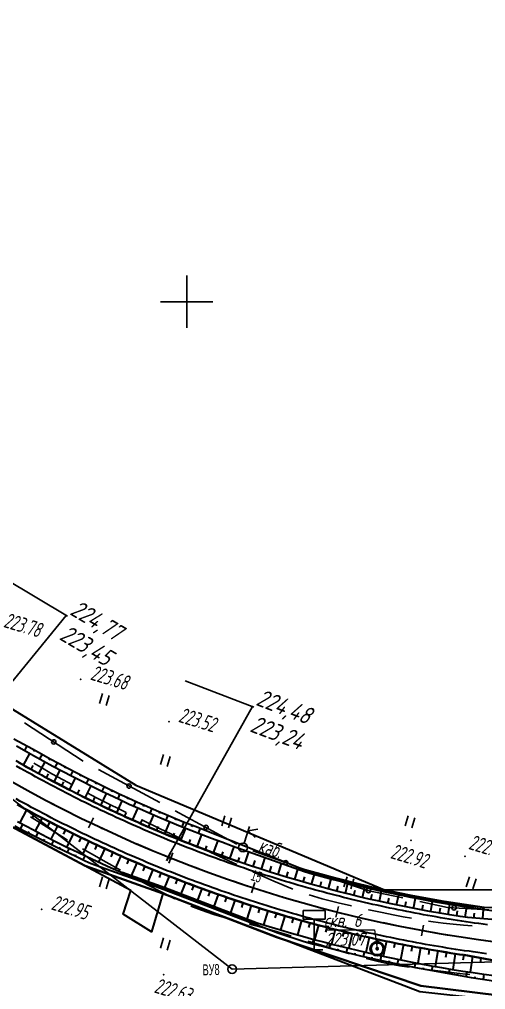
# Model space of a CAD drawing. Header units: millimetres. Extents: x -1799 to 6962, y -1020 to 4121.
# Drawn here: x -444 to -337.2, y 3321.1 to 3543.3 of the extents above; entities that cross this region are included whole.
import ezdxf
from ezdxf import colors
from ezdxf.entities.mleader import LeaderData, LeaderLine
from ezdxf.math import Vec2, Vec3

# ---------------------------------------------------------------- set-up
doc = ezdxf.new("R2010")
doc.units = ezdxf.units.MM
doc.linetypes.add('CONTI', pattern=[0])
doc.linetypes.add('STROT', pattern=[1.7, 0.5, -1.2])
for name, color, linetype, lineweight in [('10', 1, 'Continuous', 35), ('геология', 7, 'Continuous', 20), ('КОПИЯ_ОСЬ_13_ОТКОСЫ', 7, 'Continuous', 30), ('КОПИЯ_ОСЬ_ГРАНИЦЫ_ПОЛОС', 7, 'Continuous', 30), ('Лоток Супер Макси', 80, 'Continuous', 30), ('ОСЬ_ВЕРХ_ПОКРЫТИЯ_ГРАНИЦЫ_ПОЛОС', 7, 'Continuous', 30), ('ОСЬ_ВЕРХ_ПОКРЫТИЯ_ОСЬ', 1, 'Continuous', 30), ('Отметки', 5, 'Continuous', 30)]:
    doc.layers.add(name, color=color, linetype=linetype, lineweight=lineweight)
for name, color, linetype in [('_Ростелеком', 6, 'Continuous'), ('NAD_MDEFAULT', 7, 'CONTI'), ('PI_OTDEFAULT', 172, 'CONTI'), ('PI_TTDEFAULT', 5, 'CONTI'), ('PLN_O', 7, 'CONTI'), ('SETKR', 2, 'CONTI'), ('SIT_LDEFAULT', 7, 'CONTI'), ('USLZNDEFAULT', 7, 'CONTI'), ('ZAPSKDEFAULT', 7, 'CONTI'), ('КОПИЯ_ОСЬ_ТАНГЕНСЫ', 1, 'Continuous'), ('ОСЬ_ВЕРХ_ПОКРЫТИЯ_ПИКЕТЫ', 1, 'Continuous'), ('ОСЬ_ВЕРХ_ПОКРЫТИЯ_ТАНГЕНСЫ', 1, 'Continuous'), ('разметка', 7, 'Continuous')]:
    doc.layers.add(name, color=color, linetype=linetype)
doc.styles.add('eskd', font='spds.shx', dxfattribs={"width": 1.2, "oblique": 15})
doc.styles.get("Standard").update_dxf_attribs({"font": 'arial.ttf'})
doc.styles.add('STYLE1', font='romand.shx', dxfattribs={"width": 0.9})
doc.styles.add('ГОСТ', font='', dxfattribs={"oblique": 15, "height": 4})
doc.styles.get('ГОСТ').set_extended_font_data('GOST type A')
doc.linetypes.add('кабель_связи_проект.', pattern='A,10,-1,["/",STYLE1,S=3,R=0,X=0,Y=-1.5],-4.1', length=15.1)

# ---------------------------------------------------------------- blocks, each defined once
blk = doc.blocks.new('BL_333')
at = {"color": 0}
for p, q in [((0, -6), (0, 6)), ((-6, 0), (6, 0))]:
    blk.add_line(p, q, dxfattribs=at)
blk = doc.blocks.new('BL_2011')
at = {"color": 0}
for p, q in [((0, 0), (0, 2.4)), ((1.6, 0), (1.6, 2.4))]:
    blk.add_line(p, q, dxfattribs=at)
blk = doc.blocks.new('BL_4017')
at = {"color": 0}
for p, q in [((0, 1), (0, 5)), ((2, 5), (0, 4)), ((0, 4), (2, 3))]:
    blk.add_line(p, q, dxfattribs=at)
blk.add_circle((0, 0), 1, dxfattribs=at)
blk = doc.blocks.new('BL_13')
at = {"color": 0}
for p, q in [((-2.5, 7), (-2.5, 9)), ((-2.5, 9), (2.5, 9)), ((2.5, 9), (2.5, 7)), ((0, 7), (-2.5, 7)), ((0, 0), (0, 7)), ((2.5, 7), (0, 7)), ((2, 0), (0, 0))]:
    blk.add_line(p, q, dxfattribs=at)
blk = doc.blocks.new('_None')
blk = doc.blocks.new('Крест')
at = {"layer": 'Отметки'}
for points in [[(-1, 0), (1, 0)], [(0, 1), (0, -1)]]:
    blk.add_lwpolyline(points, dxfattribs=at)

msp = doc.modelspace()

# ---------------------------------------------------------------- linework, layer by layer
at = {"layer": '10'}
for points in [[(-1127.04, 3748.85), (-1082.58, 3724.79), (-1040.33, 3713.9), (-945.96, 3701.78), (-821.16, 3695.8), (-801.87, 3692.21), (-802.54, 3689.66), (-744.54, 3662.45), (-623.34, 3533.87), (-488.39, 3411.68), (-417.27, 3367.92), (-360.39, 3343.98), (-65.03, 3344.87)], [(-292.89, 3314.1), (-344.73, 3319.75), (-352.27, 3320.57), (-411.16, 3343.13), (-413.7, 3334.31), (-420.22, 3338.42), (-418.42, 3343.83), (-451.84, 3361.68), (-499.73, 3391.9), (-538.68, 3423.59), (-636.51, 3515.24), (-636.51, 3515.24), (-707.13, 3591.21), (-744.22, 3631.3), (-771.11, 3652.85), (-773.65, 3647.18), (-777.24, 3649.83)]]:
    msp.add_lwpolyline(points, dxfattribs=at)
at = {"layer": '_Ростелеком', "linetype": 'кабель_связи_проект.', "lineweight": 40, "ltscale": 0.25}
msp.add_lwpolyline([(-948.53, 3678.47), (-823.71, 3672.23), (-802.84, 3667.69), (-774.39, 3654.57), (-771.11, 3652.85), (-744.06, 3631.7), (-653.91, 3534.93), (-613.14, 3493.64), (-571.17, 3454.3), (-538.37, 3423.84), (-499.76, 3392.66), (-473.86, 3375.57), (-451.84, 3361.68), (-428.9, 3349.43), (-411.16, 3343.13), (-385.11, 3333.15), (-352.03, 3321.94), (-297.63, 3315.25)], dxfattribs=at)
at = {"layer": 'PI_TTDEFAULT', "color": 5}
for p in [(-429.9, 3392.15, 223.68), (-409.73, 3382.48, 223.53), (-354.33, 3355.32, 222.92), (-341.96, 3351.63, 222.91), (-438.88, 3339.53, 222.95), (-410.9, 3324.56, 222.63)]:
    msp.add_point(p, dxfattribs=at)
at = {"layer": 'PLN_O'}
for p, q in [((-442.78, 3382.21), (-429.39, 3373.45)), ((-425.89, 3371.53), (-411.8, 3363.94)), ((-408.28, 3362.04), (-394.19, 3354.45)), ((-390.52, 3352.86), (-379.55, 3348.92)), ((-379.55, 3348.93), (-375.43, 3347.56)), ((-371.63, 3346.29), (-364.25, 3343.83)), ((-364.25, 3343.83), (-356.21, 3342.12)), ((-352.3, 3341.28), (-345.95, 3339.93)), ((-345.95, 3339.93), (-336.46, 3339.37))]:
    msp.add_line(p, q, dxfattribs=at)
for centre in [(-436.09, 3377.83), (-418.85, 3367.74), (-401.24, 3358.25), (-382.99, 3350.15), (-364.04, 3343.78), (-344.44, 3339.84)]:
    msp.add_circle(centre, 0.5, dxfattribs=at)
at = {"layer": 'SIT_LDEFAULT', "color": 7}
for p, q in [((-439.09, 3372.02), (-440.69, 3372.96)), ((-436.54, 3370.56), (-439.09, 3372.02)), ((-433.97, 3369.13), (-436.54, 3370.56)), ((-431.98, 3368.05), (-433.97, 3369.13)), ((-426.17, 3364.99), (-428.46, 3366.17)), ((-423.55, 3363.67), (-426.17, 3364.99)), ((-420.91, 3362.37), (-423.55, 3363.67)), ((-419.52, 3361.7), (-420.91, 3362.37)), ((-441.39, 3360.72), (-440.4, 3360.08)), ((-440.4, 3360.08), (-438.36, 3358.76)), ((-411.7, 3357.95), (-415.91, 3359.97)), ((-438.36, 3358.76), (-436.32, 3357.45)), ((-436.32, 3357.45), (-434.26, 3356.15)), ((-406.88, 3355.67), (-411.7, 3357.95)), ((-434.26, 3356.15), (-432.95, 3355.35)), ((-429.51, 3353.34), (-427.49, 3352.2)), ((-398.19, 3351.58), (-403.26, 3353.97)), ((-427.49, 3352.2), (-424.1, 3350.29)), ((-394.2, 3349.75), (-398.19, 3351.58)), ((-424.1, 3350.29), (-420.78, 3348.45)), ((-417.26, 3346.53), (-416.06, 3345.88)), ((-385.71, 3345.91), (-390.55, 3348.09)), ((-416.06, 3345.88), (-411.97, 3343.72)), ((-381.52, 3344.16), (-385.71, 3345.91)), ((-381.38, 3344.11), (-381.52, 3344.16)), ((-411.97, 3343.72), (-408.39, 3341.92)), ((-374.62, 3341.94), (-377.59, 3342.81)), ((-370.97, 3340.99), (-374.62, 3341.94)), ((-404.75, 3340.26), (-402.29, 3339.29)), ((-367.92, 3340.28), (-370.97, 3340.99)), ((-402.29, 3339.29), (-399.44, 3338.34)), ((-399.44, 3338.34), (-396.56, 3337.5)), ((-396.56, 3337.5), (-395.26, 3337.15)), ((-363.99, 3339.4), (-364.02, 3339.41)), ((-360.94, 3338.77), (-363.99, 3339.4)), ((-358.38, 3338.25), (-360.94, 3338.78)), ((-356.11, 3337.79), (-358.38, 3338.25)), ((-354.22, 3337.44), (-356.11, 3337.8)), ((-391.39, 3336.14), (-390.72, 3335.97)), ((-390.72, 3335.96), (-387.81, 3335.19)), ((-387.81, 3335.2), (-384.91, 3334.38)), ((-349.23, 3336.62), (-350.27, 3336.78)), ((-346.93, 3336.32), (-349.23, 3336.62)), ((-344.62, 3336.07), (-346.93, 3336.33)), ((-342.31, 3335.85), (-344.62, 3336.07)), ((-340.32, 3335.71), (-342.31, 3335.85)), ((-384.91, 3334.38), (-381.82, 3333.44)), ((-381.82, 3333.44), (-381.77, 3333.42)), ((-377.94, 3332.24), (-374.81, 3331.26)), ((-374.81, 3331.26), (-371.21, 3330.15)), ((-371.21, 3330.15), (-368.38, 3329.31)), ((-364.54, 3328.21), (-361.85, 3327.53)), ((-361.85, 3327.53), (-359.39, 3327.01)), ((-359.39, 3327), (-356.91, 3326.55)), ((-356.91, 3326.56), (-354.74, 3326.23)), ((-350.78, 3325.71), (-349.41, 3325.55)), ((-349.41, 3325.55), (-346.9, 3325.26)), ((-346.9, 3325.26), (-344.4, 3324.97)), ((-344.4, 3324.97), (-341.81, 3324.66)), ((-341.81, 3324.66), (-340.85, 3324.55))]:
    msp.add_line(p, q, dxfattribs=at)
at = {"layer": 'геология', "color": 1, "linetype": 'Continuous'}
for p, q in [((-373.74, 3334.84), (-362.65, 3334.84)), ((-362.65, 3334.84), (-362.02, 3330.43))]:
    msp.add_line(p, q, dxfattribs=at)
at = {"layer": 'геология', "color": 1, "linetype": 'Continuous', "lineweight": 50}
for radius in [1.5, 0.103]:
    msp.add_circle((-362.05, 3330.47), radius, dxfattribs=at)
at = {"layer": 'КОПИЯ_ОСЬ_13_ОТКОСЫ'}
for p, q in [((-392.35, 3349.92), (-391.41, 3352.7)), ((-388.55, 3348.66), (-387.69, 3351.37)), ((-390.45, 3349.28), (-390, 3350.66)), ((-386.65, 3348.05), (-386.22, 3349.37)), ((-384.74, 3347.46), (-383.94, 3350.03)), ((-380.9, 3346.31), (-380.2, 3348.7)), ((-382.82, 3346.88), (-382.45, 3348.12)), ((-378.98, 3345.75), (-378.65, 3346.91)), ((-377.06, 3345.21), (-376.42, 3347.52)), ((-373.2, 3344.16), (-372.58, 3346.48)), ((-375.13, 3344.68), (-374.82, 3345.84)), ((-371.26, 3343.66), (-370.96, 3344.82)), ((-369.32, 3343.17), (-368.74, 3345.5)), ((-365.44, 3342.23), (-364.89, 3344.56)), ((-367.38, 3342.69), (-367.1, 3343.86)), ((-363.49, 3341.77), (-363.22, 3342.94)), ((-361.54, 3341.33), (-361.03, 3343.68)), ((-359.58, 3340.91), (-359.33, 3342.08)), ((-357.62, 3340.5), (-357.13, 3342.85)), ((-353.7, 3339.72), (-353.25, 3342.07)), ((-355.66, 3340.1), (-355.43, 3341.28)), ((-351.74, 3339.34), (-351.52, 3340.52)), ((-349.77, 3338.99), (-349.35, 3341.35)), ((-347.8, 3338.64), (-347.59, 3339.82)), ((-345.83, 3338.31), (-345.43, 3340.68)), ((-341.88, 3337.69), (-341.52, 3340.06)), ((-343.85, 3337.99), (-343.66, 3339.18)), ((-339.89, 3337.48), (-339.79, 3338.64)), ((-337.89, 3337.32), (-337.71, 3339.51))]:
    msp.add_line(p, q, dxfattribs=at)
for points in [[(-445.21, 3378.57), (-443.09, 3377.39), (-440.96, 3376.23), (-438.94, 3375.1), (-436.91, 3373.99), (-434.88, 3372.89), (-432.84, 3371.81), (-430.79, 3370.75), (-428.73, 3369.7), (-426.66, 3368.67), (-424.58, 3367.65), (-421.25, 3366.06), (-419.09, 3365.05), (-416.93, 3364.07), (-414.76, 3363.1), (-412.58, 3362.14), (-410.4, 3361.21), (-408.2, 3360.29), (-406, 3359.4), (-403.74, 3358.51), (-403.74, 3358.51), (-403.74, 3358.51), (-403.74, 3358.51), (-403.74, 3358.51), (-403.74, 3358.51), (-403.74, 3358.51), (-403.74, 3358.51), (-403.74, 3358.51), (-403.74, 3358.51), (-403.74, 3358.51), (-378.6, 3348.55)], [(-444.64, 3376.94), (-442.35, 3375.64), (-440.74, 3374.73), (-438.53, 3373.51), (-436.32, 3372.31), (-434.09, 3371.13), (-431.86, 3369.96), (-429.61, 3368.82), (-427.36, 3367.69), (-425.1, 3366.59), (-423.42, 3365.78), (-421.12, 3364.69), (-418.8, 3363.62), (-416.48, 3362.56), (-414.14, 3361.53), (-411.8, 3360.52), (-409.45, 3359.53), (-407.09, 3358.56), (-404.72, 3357.61), (-402.37, 3356.69), (-400.01, 3355.79), (-397.65, 3354.92), (-395.28, 3354.06), (-392.9, 3353.23), (-392.9, 3353.23), (-392.9, 3353.23), (-392.9, 3353.23), (-378.71, 3348.17), (-378.71, 3348.17), (-378.71, 3348.17), (-378.71, 3348.17)], [(-444.64, 3376.94), (-442.35, 3375.64), (-440.74, 3374.73), (-438.53, 3373.51), (-436.32, 3372.31), (-434.09, 3371.13), (-431.86, 3369.96), (-429.61, 3368.82), (-427.36, 3367.69), (-425.1, 3366.59), (-423.42, 3365.78), (-421.12, 3364.69), (-418.8, 3363.62), (-416.48, 3362.56), (-414.14, 3361.53), (-411.8, 3360.52), (-409.45, 3359.53), (-407.09, 3358.56), (-404.72, 3357.61), (-402.37, 3356.69), (-400.01, 3355.79), (-397.65, 3354.92), (-395.28, 3354.06), (-392.9, 3353.23), (-392.9, 3353.23), (-392.9, 3353.23), (-392.9, 3353.23), (-378.71, 3348.17), (-378.71, 3348.17), (-378.71, 3348.17), (-378.71, 3348.17), (-376.9, 3347.66), (-374.65, 3347.03), (-372.4, 3346.43), (-370.14, 3345.85), (-367.87, 3345.28), (-365.61, 3344.73), (-363.33, 3344.2), (-361.06, 3343.69), (-358.77, 3343.19), (-356.49, 3342.71), (-354.2, 3342.26), (-351.91, 3341.82), (-349.61, 3341.39), (-347.31, 3340.99), (-345.01, 3340.61), (-342.7, 3340.24), (-340.4, 3339.89), (-338.09, 3339.56), (-335.77, 3339.25)], [(-443.04, 3372.54), (-441.55, 3375.19)], [(-442.27, 3376.94), (-442.83, 3375.91)], [(-440.51, 3375.98), (-440.71, 3375.64)], [(-439.54, 3370.6), (-438.09, 3373.27)], [(-438.77, 3375), (-439.35, 3373.96)], [(-437.01, 3374.04), (-437.2, 3373.69)], [(-435.25, 3373.09), (-435.82, 3372.04)], [(-441.3, 3371.56), (-440.8, 3372.45)], [(-436.02, 3368.7), (-434.6, 3371.39)], [(-433.49, 3372.15), (-433.67, 3371.8)], [(-431.72, 3371.23), (-432.26, 3370.17)], [(-437.79, 3369.64), (-437.31, 3370.54)], [(-434.25, 3367.77), (-433.78, 3368.67)], [(-432.47, 3366.85), (-431.09, 3369.57)], [(-429.94, 3370.31), (-430.12, 3369.96)], [(-428.15, 3369.41), (-428.68, 3368.35)], [(-426.36, 3368.52), (-426.53, 3368.17)], [(-430.69, 3365.95), (-430.23, 3366.86)], [(-428.9, 3365.06), (-427.55, 3367.79)], [(-424.56, 3367.64), (-425.07, 3366.58)], [(-422.76, 3366.78), (-422.93, 3366.42)], [(-427.11, 3364.17), (-426.66, 3365.09)], [(-425.3, 3363.31), (-423.99, 3366.05)], [(-421.68, 3361.6), (-420.41, 3364.36)], [(-420.95, 3365.92), (-421.46, 3364.85)], [(-419.14, 3365.07), (-419.31, 3364.72)], [(-417.32, 3364.24), (-417.81, 3363.16)], [(-444.44, 3363.48), (-442.32, 3362.32), (-440.18, 3361.18), (-438.04, 3360.05), (-435.89, 3358.95), (-433.73, 3357.86), (-431.56, 3356.78), (-429.38, 3355.73), (-427.2, 3354.69), (-425, 3353.67), (-422.8, 3352.66), (-420.59, 3351.68), (-418.37, 3350.71), (-416.15, 3349.76), (-413.91, 3348.83), (-411.67, 3347.91), (-409.43, 3347.01), (-407.17, 3346.13), (-404.91, 3345.27), (-402.64, 3344.43), (-400.37, 3343.6), (-398.09, 3342.8), (-395.8, 3342.01), (-393.5, 3341.24), (-391.2, 3340.48), (-388.9, 3339.75), (-386.59, 3339.03), (-384.27, 3338.34), (-381.95, 3337.66), (-379.62, 3337), (-377.28, 3336.35), (-374.95, 3335.73), (-372.6, 3335.13), (-370.26, 3334.54), (-367.9, 3333.97), (-365.55, 3333.42), (-363.18, 3332.89), (-360.82, 3332.38), (-358.45, 3331.89), (-356.08, 3331.42), (-353.7, 3330.96), (-351.32, 3330.53), (-348.94, 3330.11), (-346.55, 3329.71), (-344.16, 3329.33), (-342.29, 3329.05)], [(-442.31, 3362.32), (-443.9, 3359.37)], [(-423.5, 3362.45), (-423.07, 3363.37)], [(-418.04, 3359.95), (-416.81, 3362.71)], [(-415.5, 3363.42), (-415.66, 3363.06)], [(-413.67, 3362.62), (-414.14, 3361.53)], [(-444.43, 3359.65), (-442.18, 3358.43), (-439.91, 3357.24), (-437.64, 3356.06), (-435.36, 3354.89), (-433.07, 3353.75), (-430.76, 3352.63), (-428.51, 3351.56), (-426.25, 3350.51), (-423.98, 3349.48), (-421.7, 3348.47), (-420.4, 3347.91)], [(-444.43, 3359.65), (-442.18, 3358.43), (-439.91, 3357.24), (-437.64, 3356.06), (-435.36, 3354.89), (-433.07, 3353.75), (-430.76, 3352.63), (-428.51, 3351.56), (-426.25, 3350.51), (-423.98, 3349.48), (-421.7, 3348.47), (-420.4, 3347.91)], [(-440.55, 3361.37), (-441.07, 3360.38)], [(-438.78, 3360.44), (-440.34, 3357.46)], [(-419.87, 3360.77), (-419.45, 3361.69)], [(-416.21, 3359.14), (-415.81, 3360.07)], [(-414.38, 3358.35), (-413.19, 3361.12)], [(-411.83, 3361.82), (-411.99, 3361.46)], [(-409.99, 3361.04), (-410.45, 3359.95)], [(-408.15, 3360.27), (-408.3, 3359.91)], [(-445, 3358.61), (-442.72, 3357.42), (-440.43, 3356.25), (-438.13, 3355.09), (-435.83, 3353.96), (-433.51, 3352.84), (-431.19, 3351.75), (-428.87, 3350.64), (-427.54, 3350.02)], [(-443.7, 3357.93), (-443.16, 3358.96)], [(-437, 3359.52), (-437.52, 3358.52)], [(-435.22, 3358.61), (-436.75, 3355.6)], [(-433.44, 3357.71), (-433.94, 3356.7)], [(-412.54, 3357.57), (-412.15, 3358.49)], [(-410.69, 3356.79), (-409.54, 3359.57)], [(-406.98, 3355.29), (-405.88, 3358.07)], [(-406.29, 3359.51), (-406.74, 3358.42)], [(-404.43, 3358.78), (-404.58, 3358.41)], [(-402.57, 3358.06), (-403, 3356.93)], [(-441.93, 3357.01), (-441.75, 3357.36)], [(-440.15, 3356.1), (-439.64, 3357.09)], [(-438.36, 3355.21), (-438.19, 3355.54)], [(-436.56, 3354.32), (-436.1, 3355.27)], [(-431.64, 3356.82), (-433.13, 3353.78)], [(-429.84, 3355.95), (-430.33, 3354.93)], [(-408.84, 3356.04), (-408.46, 3356.96)], [(-405.12, 3354.56), (-404.76, 3355.49)], [(-403.26, 3353.84), (-402.19, 3356.62)], [(-399.51, 3352.44), (-398.49, 3355.23)], [(-434.77, 3353.44), (-434.61, 3353.76)], [(-432.96, 3352.58), (-432.53, 3353.49)], [(-428.04, 3355.09), (-429.49, 3352.02)], [(-426.23, 3354.24), (-426.71, 3353.21)], [(-424.41, 3353.4), (-425.82, 3350.32)], [(-401.39, 3353.13), (-401.04, 3354.06)], [(-395.75, 3351.08), (-394.76, 3353.88)], [(-431.15, 3351.73), (-431.01, 3352.03)], [(-429.35, 3350.87), (-428.93, 3351.76)], [(-422.59, 3352.57), (-423.06, 3351.54)], [(-420.77, 3351.76), (-422.13, 3348.66)], [(-418.93, 3350.95), (-419.38, 3349.92)], [(-397.63, 3351.75), (-397.3, 3352.69)], [(-393.86, 3350.43), (-393.54, 3351.36)], [(-427.54, 3350.02), (-410.82, 3344.07), (-384.77, 3334.09), (-378.77, 3332.15)], [(-417.1, 3350.16), (-418.37, 3347.18)], [(-415.26, 3349.38), (-415.69, 3348.34)], [(-413.41, 3348.62), (-414.56, 3345.83)], [(-378.6, 3348.55), (-376.8, 3348.04), (-374.55, 3347.42), (-372.3, 3346.82), (-370.04, 3346.23), (-367.78, 3345.67), (-365.51, 3345.12), (-363.24, 3344.59), (-360.97, 3344.08), (-358.69, 3343.58), (-356.41, 3343.11), (-354.12, 3342.65), (-351.83, 3342.21), (-349.54, 3341.79), (-347.24, 3341.39), (-344.95, 3341), (-342.64, 3340.63), (-340.34, 3340.29), (-338.03, 3339.96), (-338.03, 3339.96), (-338.03, 3339.96)], [(-420.4, 3347.91), (-410.68, 3344.45), (-390.55, 3336.74)], [(-411.56, 3347.86), (-411.98, 3346.82)], [(-409.7, 3347.12), (-410.75, 3344.47)], [(-407.84, 3346.39), (-408.24, 3345.34)], [(-405.97, 3345.67), (-406.98, 3343.03)], [(-404.1, 3344.97), (-404.49, 3343.91)], [(-402.22, 3344.28), (-403.21, 3341.58)], [(-400.34, 3343.59), (-400.72, 3342.54)], [(-398.46, 3342.93), (-399.43, 3340.14)], [(-396.57, 3342.27), (-396.93, 3341.21)], [(-394.67, 3341.63), (-395.66, 3338.69)], [(-392.78, 3341), (-393.13, 3339.93)], [(-390.87, 3340.38), (-391.88, 3337.25)], [(-388.97, 3339.77), (-389.3, 3338.7)], [(-338.03, 3339.96), (-305.99, 3339.47)], [(-387.06, 3339.18), (-388.05, 3335.94)], [(-385.14, 3338.6), (-385.47, 3337.52)], [(-383.23, 3338.03), (-384.18, 3334.77)], [(-381.3, 3337.47), (-381.62, 3336.39)], [(-390.54, 3336.73), (-389.28, 3336.33), (-386.75, 3335.54), (-384.22, 3334.78), (-381.67, 3334.04), (-379.12, 3333.32), (-376.57, 3332.62), (-374.01, 3331.95), (-372.12, 3331.46), (-369.55, 3330.81), (-366.97, 3330.19), (-364.39, 3329.59), (-361.81, 3329.01), (-359.22, 3328.45), (-356.62, 3327.91), (-354.02, 3327.4), (-352.08, 3327.03), (-349.68, 3326.58), (-347.29, 3326.16), (-344.88, 3325.75), (-342.48, 3325.36), (-340.07, 3325), (-337.66, 3324.65), (-335.25, 3324.32)], [(-390.54, 3336.73), (-389.28, 3336.33), (-386.75, 3335.54), (-384.22, 3334.78), (-381.67, 3334.04), (-379.12, 3333.32), (-376.57, 3332.62), (-374.01, 3331.95), (-372.12, 3331.46), (-369.55, 3330.81), (-366.97, 3330.19), (-364.39, 3329.59), (-361.81, 3329.01), (-359.22, 3328.45), (-356.62, 3327.91), (-354.02, 3327.4), (-352.08, 3327.03), (-349.68, 3326.58), (-347.29, 3326.16), (-344.88, 3325.75), (-342.48, 3325.36), (-340.07, 3325), (-337.66, 3324.65), (-335.25, 3324.32)], [(-379.38, 3336.93), (-380.29, 3333.65)], [(-377.45, 3336.4), (-377.75, 3335.3)], [(-375.52, 3335.88), (-376.39, 3332.58)], [(-373.58, 3335.38), (-373.87, 3334.27)], [(-371.65, 3334.89), (-372.48, 3331.55)], [(-369.7, 3334.41), (-369.98, 3333.29)], [(-367.76, 3333.94), (-368.56, 3330.57)], [(-365.81, 3333.49), (-366.07, 3332.36)], [(-363.86, 3333.04), (-364.62, 3329.64)], [(-378.77, 3332.15), (-376.83, 3331.63), (-374.26, 3330.95), (-370.47, 3329.98), (-368.02, 3329.38), (-365.57, 3328.8), (-363.11, 3328.24), (-360.65, 3327.71), (-358.19, 3327.19), (-355.72, 3326.69), (-353.25, 3326.21), (-350.71, 3325.71), (-348.16, 3325.23), (-345.62, 3324.77), (-343.07, 3324.33), (-340.51, 3323.92), (-337.95, 3323.52), (-335.39, 3323.15)], [(-376.84, 3331.63), (-376.57, 3332.62)], [(-374.9, 3331.11), (-374.82, 3331.45)], [(-372.97, 3330.62), (-372.71, 3331.61)], [(-361.91, 3332.62), (-362.15, 3331.48)], [(-359.95, 3332.2), (-360.67, 3328.76)], [(-357.99, 3331.8), (-358.22, 3330.65)], [(-356.03, 3331.41), (-356.71, 3327.93)], [(-354.07, 3331.03), (-354.28, 3329.87)], [(-371.03, 3330.12), (-370.94, 3330.45)], [(-369.09, 3329.64), (-368.84, 3330.64)], [(-367.14, 3329.17), (-367.06, 3329.51)], [(-365.2, 3328.72), (-364.97, 3329.72)], [(-363.25, 3328.27), (-363.17, 3328.61)], [(-361.29, 3327.84), (-361.08, 3328.85)], [(-352.1, 3330.67), (-352.74, 3327.15)], [(-350.13, 3330.32), (-350.34, 3329.14)], [(-348.16, 3329.98), (-348.76, 3326.42)], [(-346.19, 3329.65), (-346.38, 3328.47)], [(-344.21, 3329.34), (-344.77, 3325.73)], [(-342.23, 3329.04), (-342.41, 3327.84)], [(-340.25, 3328.76), (-340.77, 3325.1)], [(-359.34, 3327.43), (-359.27, 3327.76)], [(-357.38, 3327.02), (-357.17, 3328.02)], [(-355.42, 3326.63), (-355.35, 3326.97)], [(-353.45, 3326.25), (-353.26, 3327.25)], [(-349.53, 3325.49), (-349.33, 3326.52)], [(-338.29, 3328.32), (-338.44, 3327.26)], [(-351.49, 3325.86), (-351.43, 3326.2)], [(-347.56, 3325.12), (-347.5, 3325.46)], [(-345.59, 3324.77), (-345.4, 3325.84)], [(-343.62, 3324.43), (-343.56, 3324.78)], [(-341.65, 3324.1), (-341.47, 3325.21)], [(-339.67, 3323.79), (-339.62, 3324.15)], [(-337.7, 3323.48), (-337.53, 3324.63)]]:
    msp.add_lwpolyline(points, dxfattribs=at)
at = {"layer": 'КОПИЯ_ОСЬ_13_ОТКОСЫ', "lineweight": 40, "ltscale": 7}
msp.add_lwpolyline([(-342.23, 3329.04), (-332.44, 3327.25)], dxfattribs=at)
at = {"layer": 'КОПИЯ_ОСЬ_ГРАНИЦЫ_ПОЛОС'}
for points in [[(-444.1, 3373.14), (-443.24, 3372.65), (-442.39, 3372.17), (-441.53, 3371.69), (-440.67, 3371.21), (-439.81, 3370.74), (-438.94, 3370.27), (-438.08, 3369.8), (-437.21, 3369.34), (-436.35, 3368.87), (-435.48, 3368.41), (-434.61, 3367.96), (-433.73, 3367.5), (-432.86, 3367.05), (-431.98, 3366.6), (-431.11, 3366.16), (-430.23, 3365.72), (-429.35, 3365.28), (-428.47, 3364.84), (-427.59, 3364.41), (-426.7, 3363.98), (-425.82, 3363.55), (-424.93, 3363.12), (-424.04, 3362.7), (-423.15, 3362.28), (-422.26, 3361.87), (-421.37, 3361.46), (-420.47, 3361.05), (-419.58, 3360.64), (-418.68, 3360.24), (-417.78, 3359.83), (-416.88, 3359.44), (-415.98, 3359.04), (-415.08, 3358.65), (-414.18, 3358.26), (-413.27, 3357.88), (-412.37, 3357.49), (-411.46, 3357.11), (-410.55, 3356.74), (-409.64, 3356.36), (-408.73, 3355.99), (-407.82, 3355.62), (-406.91, 3355.26), (-405.99, 3354.9), (-405.08, 3354.54), (-404.16, 3354.18), (-403.24, 3353.83), (-402.32, 3353.48), (-401.4, 3353.14), (-400.48, 3352.79), (-399.56, 3352.45), (-398.64, 3352.12), (-397.71, 3351.78), (-396.78, 3351.45), (-395.86, 3351.12), (-394.93, 3350.8), (-394, 3350.48), (-393.86, 3350.43)], [(-444.32, 3363.41), (-443.44, 3362.92), (-442.55, 3362.44), (-441.65, 3361.96), (-440.76, 3361.48), (-439.87, 3361.01), (-438.97, 3360.53), (-438.07, 3360.07), (-437.17, 3359.6), (-436.27, 3359.14), (-435.37, 3358.68), (-434.47, 3358.22), (-433.56, 3357.77), (-432.66, 3357.32), (-431.75, 3356.87), (-430.84, 3356.42), (-429.93, 3355.98), (-429.01, 3355.54), (-428.1, 3355.11), (-427.18, 3354.68), (-426.27, 3354.25), (-425.35, 3353.82), (-424.43, 3353.4), (-423.51, 3352.98), (-422.58, 3352.56), (-421.66, 3352.15), (-420.73, 3351.74), (-419.81, 3351.33), (-418.88, 3350.92), (-417.95, 3350.52), (-417.02, 3350.12), (-416.09, 3349.73), (-415.15, 3349.34), (-414.22, 3348.95), (-413.28, 3348.56), (-412.35, 3348.18), (-411.41, 3347.8), (-410.47, 3347.42), (-409.53, 3347.05), (-408.58, 3346.68), (-407.64, 3346.31), (-406.7, 3345.94), (-405.75, 3345.58), (-404.8, 3345.23), (-403.85, 3344.87), (-402.9, 3344.52), (-401.95, 3344.17), (-401, 3343.83), (-400.05, 3343.48), (-399.09, 3343.14), (-398.14, 3342.81), (-397.18, 3342.48), (-396.23, 3342.15), (-395.27, 3341.82), (-394.31, 3341.5), (-393.35, 3341.18), (-392.38, 3340.86), (-391.42, 3340.55), (-390.46, 3340.24), (-389.49, 3339.93), (-388.53, 3339.63), (-387.56, 3339.33), (-386.59, 3339.03), (-385.62, 3338.74), (-384.65, 3338.44), (-383.68, 3338.16), (-382.71, 3337.87), (-381.74, 3337.59), (-380.76, 3337.31), (-379.79, 3337.04), (-378.81, 3336.77), (-377.84, 3336.5), (-376.86, 3336.23), (-375.88, 3335.97), (-374.9, 3335.71), (-373.92, 3335.46), (-372.94, 3335.21), (-371.96, 3334.96), (-370.98, 3334.71), (-369.99, 3334.47), (-369.01, 3334.23), (-368.03, 3334), (-367.04, 3333.77), (-366.05, 3333.54), (-365.07, 3333.31), (-364.08, 3333.09), (-363.09, 3332.87), (-362.1, 3332.65), (-361.11, 3332.44), (-360.12, 3332.23), (-359.13, 3332.03), (-358.14, 3331.82), (-357.14, 3331.62), (-356.15, 3331.43), (-355.16, 3331.24), (-354.16, 3331.05), (-353.17, 3330.86), (-352.17, 3330.68), (-351.17, 3330.5), (-350.18, 3330.32), (-349.18, 3330.15), (-348.18, 3329.98), (-347.18, 3329.81), (-346.18, 3329.65), (-345.18, 3329.49), (-344.18, 3329.34), (-343.18, 3329.18), (-342.29, 3329.05)]]:
    msp.add_lwpolyline(points, dxfattribs=at)
at = {"layer": 'КОПИЯ_ОСЬ_ТАНГЕНСЫ'}
for p, q in [((-578.39, 3467.28), (-395.28, 3325.81)), ((-395.28, 3325.81), (127.01, 3340.44))]:
    msp.add_line(p, q, dxfattribs=at)
msp.add_circle((-395.28, 3325.81), 1, dxfattribs=at)
at = {"layer": 'Лоток Супер Макси', "ltscale": 7}
for points in [[(-378.71, 3348.17), (-369.34, 3345.65), (-362.19, 3343.94), (-354.46, 3342.31), (-347.98, 3341.11), (-340.82, 3339.95), (-337.61, 3339.5), (-337.55, 3339.89), (-346.68, 3341.29), (-354.29, 3342.68), (-359.1, 3343.67), (-363.24, 3344.59), (-367.34, 3345.56), (-373.25, 3347.07), (-378.6, 3348.55), (-378.73, 3348.18)], [(-420.4, 3347.91), (-420.54, 3347.53), (-410.82, 3344.07), (-389.64, 3335.96), (-389.5, 3336.34), (-410.68, 3344.45), (-420.4, 3347.91)]]:
    msp.add_lwpolyline(points, dxfattribs=at)
at = {"layer": 'ОСЬ_ВЕРХ_ПОКРЫТИЯ_ГРАНИЦЫ_ПОЛОС', "linetype": 'Continuous'}
for points in [[(-393.86, 3350.43), (-395.51, 3351), (-397.73, 3351.79), (-399.94, 3352.59), (-402.14, 3353.41), (-404.34, 3354.25), (-406.53, 3355.11), (-408.72, 3355.99), (-410.9, 3356.88), (-413.07, 3357.79), (-415.23, 3358.72), (-417.39, 3359.66), (-419.53, 3360.62), (-421.67, 3361.6), (-423.81, 3362.59), (-425.93, 3363.61), (-428.05, 3364.64), (-430.16, 3365.68), (-432.26, 3366.74), (-434.35, 3367.82), (-436.43, 3368.92), (-438.5, 3370.03), (-440.57, 3371.16), (-442.63, 3372.31), (-444.67, 3373.47)], [(-336.81, 3335.96), (-337.78, 3336.09), (-338.76, 3336.22), (-339.74, 3336.36), (-340.71, 3336.5), (-341.69, 3336.64), (-342.67, 3336.79), (-343.64, 3336.94), (-344.62, 3337.1), (-345.59, 3337.25), (-346.56, 3337.42), (-347.54, 3337.58), (-348.51, 3337.75), (-349.48, 3337.92), (-350.45, 3338.09), (-351.42, 3338.27), (-352.39, 3338.45), (-353.36, 3338.63), (-354.33, 3338.82), (-355.3, 3339.01), (-356.27, 3339.2), (-357.23, 3339.4), (-358.2, 3339.6), (-359.17, 3339.8), (-360.13, 3340), (-361.09, 3340.21), (-362.06, 3340.42), (-363.02, 3340.64), (-363.98, 3340.86), (-364.94, 3341.08), (-365.9, 3341.31), (-366.86, 3341.53), (-367.82, 3341.77), (-368.78, 3342), (-369.74, 3342.24), (-370.7, 3342.48), (-371.65, 3342.72), (-372.61, 3342.97), (-373.56, 3343.22), (-374.52, 3343.47), (-375.47, 3343.73), (-376.42, 3343.99), (-377.37, 3344.25), (-378.32, 3344.52), (-379.27, 3344.79), (-380.22, 3345.06), (-381.17, 3345.34), (-382.11, 3345.62), (-383.06, 3345.9), (-384, 3346.19), (-384.95, 3346.47), (-385.89, 3346.77), (-386.83, 3347.06), (-387.77, 3347.36), (-388.71, 3347.66), (-389.65, 3347.96), (-390.59, 3348.27), (-391.52, 3348.58), (-392.46, 3348.89), (-393.39, 3349.21), (-394.33, 3349.53), (-395.26, 3349.85), (-396.19, 3350.18), (-397.12, 3350.51), (-398.05, 3350.84), (-398.98, 3351.18), (-399.9, 3351.51), (-400.83, 3351.85), (-401.75, 3352.2), (-402.68, 3352.55), (-403.6, 3352.9), (-404.52, 3353.25), (-405.44, 3353.61), (-406.36, 3353.97), (-407.28, 3354.33), (-408.19, 3354.7), (-409.11, 3355.06), (-410.02, 3355.44), (-410.93, 3355.81), (-411.85, 3356.19), (-412.76, 3356.57), (-413.66, 3356.95), (-414.57, 3357.34), (-415.48, 3357.73), (-416.38, 3358.13), (-417.29, 3358.52), (-418.19, 3358.92), (-419.09, 3359.32), (-419.99, 3359.73), (-420.89, 3360.14), (-421.79, 3360.55), (-422.68, 3360.96), (-423.57, 3361.38), (-424.47, 3361.8), (-425.36, 3362.22), (-426.25, 3362.65), (-427.14, 3363.08), (-428.02, 3363.51), (-428.91, 3363.94), (-429.79, 3364.38), (-430.68, 3364.82), (-431.56, 3365.27), (-432.44, 3365.71), (-433.32, 3366.16), (-434.19, 3366.61), (-435.07, 3367.07), (-435.94, 3367.53), (-436.81, 3367.99), (-437.69, 3368.45), (-438.55, 3368.92), (-439.42, 3369.39), (-440.29, 3369.86), (-441.15, 3370.34), (-442.01, 3370.82), (-442.88, 3371.3), (-443.74, 3371.78), (-444.59, 3372.27)], [(-331.26, 3336.77), (-341.31, 3337.6), (-343.07, 3337.87), (-345.4, 3338.24), (-347.72, 3338.63), (-350.04, 3339.03), (-352.35, 3339.46), (-354.66, 3339.9), (-356.97, 3340.36), (-359.27, 3340.84), (-361.57, 3341.34), (-363.87, 3341.86), (-366.16, 3342.39), (-368.45, 3342.95), (-370.73, 3343.52), (-373.01, 3344.11), (-375.28, 3344.72), (-377.55, 3345.34), (-379.82, 3345.99), (-382.07, 3346.65), (-384.33, 3347.33), (-386.57, 3348.03), (-388.82, 3348.75), (-391.05, 3349.48), (-393.28, 3350.23), (-393.86, 3350.43)]]:
    msp.add_lwpolyline(points, dxfattribs=at)
at = {"layer": 'ОСЬ_ВЕРХ_ПОКРЫТИЯ_ГРАНИЦЫ_ПОЛОС', "linetype": 'Continuous', "lineweight": 30}
for points in [[(-337.04, 3329.33), (-338.04, 3329.46), (-339.04, 3329.6), (-340.04, 3329.74), (-341.03, 3329.88), (-342.03, 3330.02), (-343.03, 3330.17), (-344.03, 3330.32), (-345.03, 3330.48), (-346.02, 3330.64), (-347.02, 3330.8), (-348.01, 3330.97), (-349.01, 3331.14), (-350, 3331.31), (-351, 3331.48), (-351.99, 3331.66), (-352.98, 3331.84), (-353.98, 3332.03), (-354.97, 3332.22), (-355.96, 3332.41), (-356.95, 3332.61), (-357.94, 3332.8), (-358.93, 3333.01), (-359.91, 3333.21), (-360.9, 3333.42), (-361.89, 3333.63), (-362.88, 3333.85), (-363.86, 3334.06), (-364.85, 3334.29), (-365.83, 3334.51), (-366.81, 3334.74), (-367.79, 3334.97), (-368.78, 3335.21), (-369.76, 3335.44), (-370.74, 3335.68), (-371.72, 3335.93), (-372.69, 3336.18), (-373.67, 3336.43), (-374.65, 3336.68), (-375.62, 3336.94), (-376.6, 3337.2), (-377.57, 3337.46), (-378.55, 3337.73), (-379.52, 3338), (-380.49, 3338.28), (-381.46, 3338.55), (-382.43, 3338.83), (-383.4, 3339.12), (-384.37, 3339.4), (-385.33, 3339.69), (-386.3, 3339.99), (-387.26, 3340.28), (-388.23, 3340.58), (-389.19, 3340.88), (-390.15, 3341.19), (-391.11, 3341.5), (-392.07, 3341.81), (-393.03, 3342.13), (-393.99, 3342.45), (-394.95, 3342.77), (-395.9, 3343.09), (-396.86, 3343.42), (-397.81, 3343.75), (-398.76, 3344.09), (-399.71, 3344.43), (-400.66, 3344.77), (-401.61, 3345.11), (-402.56, 3345.46), (-403.5, 3345.81), (-404.45, 3346.16), (-405.39, 3346.52), (-406.34, 3346.88), (-407.28, 3347.24), (-408.22, 3347.61), (-409.16, 3347.98), (-410.1, 3348.35), (-411.03, 3348.72), (-411.97, 3349.1), (-412.9, 3349.48), (-413.84, 3349.87), (-414.77, 3350.26), (-415.7, 3350.65), (-416.63, 3351.04), (-417.56, 3351.44), (-418.48, 3351.84), (-419.41, 3352.24), (-420.33, 3352.65), (-421.25, 3353.06), (-422.17, 3353.47), (-423.09, 3353.89), (-424.01, 3354.31), (-424.93, 3354.73), (-425.84, 3355.15), (-426.76, 3355.58), (-427.67, 3356.01), (-428.58, 3356.45), (-429.49, 3356.88), (-430.4, 3357.32), (-431.31, 3357.77), (-432.21, 3358.21), (-433.12, 3358.66), (-434.02, 3359.11), (-434.92, 3359.57), (-435.82, 3360.03), (-436.72, 3360.49), (-437.61, 3360.95), (-438.51, 3361.42), (-439.4, 3361.89), (-440.29, 3362.36), (-441.18, 3362.84), (-442.07, 3363.32), (-442.96, 3363.8), (-443.84, 3364.28), (-444.72, 3364.77)], [(-342.29, 3329.05), (-343.18, 3329.18), (-344.18, 3329.34), (-345.18, 3329.49), (-346.18, 3329.65), (-347.18, 3329.81), (-348.18, 3329.98), (-349.18, 3330.15), (-350.18, 3330.32), (-351.17, 3330.5), (-352.17, 3330.68), (-353.17, 3330.86), (-354.16, 3331.05), (-355.16, 3331.24), (-356.15, 3331.43), (-357.14, 3331.62), (-358.14, 3331.82), (-359.13, 3332.03), (-360.12, 3332.23), (-361.11, 3332.44), (-362.1, 3332.65), (-363.09, 3332.87), (-364.08, 3333.09), (-365.07, 3333.31), (-366.05, 3333.54), (-367.04, 3333.77), (-368.03, 3334), (-369.01, 3334.23), (-369.99, 3334.47), (-370.98, 3334.71), (-371.96, 3334.96), (-372.94, 3335.21), (-373.92, 3335.46), (-374.9, 3335.71), (-375.88, 3335.97), (-376.86, 3336.23), (-377.84, 3336.5), (-378.81, 3336.77), (-379.79, 3337.04), (-380.76, 3337.31), (-381.74, 3337.59), (-382.71, 3337.87), (-383.68, 3338.16), (-384.65, 3338.44), (-385.62, 3338.74), (-386.59, 3339.03), (-387.56, 3339.33), (-388.53, 3339.63), (-389.49, 3339.93), (-390.46, 3340.24), (-391.42, 3340.55), (-392.38, 3340.86), (-393.35, 3341.18), (-394.31, 3341.5), (-395.27, 3341.82), (-396.22, 3342.15), (-397.18, 3342.48), (-398.14, 3342.81), (-399.09, 3343.14), (-400.05, 3343.48), (-401, 3343.83), (-401.95, 3344.17), (-402.9, 3344.52), (-403.85, 3344.87), (-404.8, 3345.23), (-405.75, 3345.58), (-406.7, 3345.94), (-407.64, 3346.31), (-408.58, 3346.68), (-409.53, 3347.05), (-410.47, 3347.42), (-411.41, 3347.8), (-412.35, 3348.18), (-413.28, 3348.56), (-414.22, 3348.95), (-415.15, 3349.34), (-416.09, 3349.73), (-417.02, 3350.12), (-417.95, 3350.52), (-418.88, 3350.92), (-419.81, 3351.33), (-420.73, 3351.74), (-421.66, 3352.15), (-422.58, 3352.56), (-423.51, 3352.98), (-424.43, 3353.4), (-425.35, 3353.82), (-426.27, 3354.25), (-427.18, 3354.68), (-428.1, 3355.11), (-429.01, 3355.54), (-429.93, 3355.98), (-430.84, 3356.42), (-431.75, 3356.87), (-432.66, 3357.32), (-433.56, 3357.77), (-434.47, 3358.22), (-435.37, 3358.68), (-436.27, 3359.14), (-437.17, 3359.6), (-438.07, 3360.07), (-438.97, 3360.53), (-439.87, 3361.01), (-440.76, 3361.48), (-441.65, 3361.96), (-442.55, 3362.44), (-443.44, 3362.92), (-444.32, 3363.41)]]:
    msp.add_lwpolyline(points, dxfattribs=at)
at = {"layer": 'ОСЬ_ВЕРХ_ПОКРЫТИЯ_ОСЬ'}
msp.add_lwpolyline([(-469.15, 3383.51, 0.122053), (-334.33, 3332.01)], format="xyb", dxfattribs=at)
at = {"layer": 'ОСЬ_ВЕРХ_ПОКРЫТИЯ_ПИКЕТЫ'}
for p, q in [((-428.11, 3358.16), (-427.03, 3360.42)), ((-409.73, 3350.09), (-408.8, 3352.41)), ((-390.84, 3343.25), (-390.07, 3345.63)), ((-390.84, 3343.25), (-390.07, 3345.63)), ((-371.55, 3337.69), (-370.94, 3340.12)), ((-351.93, 3333.43), (-351.48, 3335.89))]:
    msp.add_line(p, q, dxfattribs=at)
at = {"layer": 'ОСЬ_ВЕРХ_ПОКРЫТИЯ_ТАНГЕНСЫ'}
for p, q in [((-578.39, 3467.28), (-395.28, 3325.81)), ((-395.28, 3325.81), (127.01, 3340.44))]:
    msp.add_line(p, q, dxfattribs=at)
msp.add_circle((-395.28, 3325.81), 1, dxfattribs=at)
at = {"layer": 'разметка', "linetype": 'STROT', "lineweight": 30, "ltscale": 7}
msp.add_lwpolyline([(-644.71, 3539.46), (-644.71, 3539.46, 0.010848), (-599.22, 3492.38, 0.026039), (-521.3, 3423.36, 0.004471), (-497.65, 3404.9, 0.012597), (-469.15, 3383.51, 0.122053), (-334.33, 3332.01, 0.036279), (-244.45, 3330.03), (-14.07, 3336.49, -0.037498), (75.82, 3334.51, -0.079736), (167.16, 3308.13, -0.037499), (244.27, 3261.88), (343.34, 3195.51, 0.037498), (420.44, 3149.26, 0.023279), (446.23, 3138.55, 0.037464), (533.4, 3116.55), (1022.92, 3018.77), (1022.92, 3018.77)], format="xyb", dxfattribs=at)

# ---------------------------------------------------------------- block references
at = {"layer": '_Ростелеком'}
msp.add_blockref('BL_13', (-376.48, 3330.23), dxfattribs=at)
at = {"layer": 'SETKR', "color": 82}
msp.add_blockref('BL_333', (-405.65, 3478.64), dxfattribs=at)
at = {"layer": 'USLZNDEFAULT', "color": 7, "rotation": 342.9999999999999}
msp.add_blockref('BL_4017', (-392.77, 3353.68), dxfattribs=at)
at = {"layer": 'ZAPSKDEFAULT', "color": 7, "rotation": 342.9999999999999}
for p in [(-425.65, 3386.64), (-411.65, 3372.64), (-397.65, 3358.64), (-355.65, 3358.64), (-425.65, 3344.64), (-369.65, 3344.64), (-341.65, 3344.64), (-411.65, 3330.64)]:
    msp.add_blockref('BL_2011', p, dxfattribs=at)
at = {"layer": 'Отметки', "rotation": 335.365373069517}
msp.add_blockref('Крест', (-409.89, 3351.5), dxfattribs=at)

# ---------------------------------------------------------------- texts
at = {"layer": 'NAD_MDEFAULT', "color": 7, "style": 'eskd', "oblique": 10, "width": 0.8}
msp.add_text('каб.', height=3.5, rotation=343, dxfattribs=at).set_placement((-389.5, 3352.66))
at = {"layer": 'PI_OTDEFAULT', "color": 172, "style": 'eskd', "oblique": 10, "width": 0.8}
for s, p in [('223.78', (-447.77, 3404.19)), ('223.68', (-427.9, 3392.15)), ('223.52', (-407.73, 3382.47)), ('222.91', (-341.3, 3353.35)), ('222.92', (-359.21, 3351.27)), ('222.95', (-436.89, 3339.52)), ('222.63', (-413.31, 3320.5))]:
    msp.add_text(s, height=3.5, rotation=343, dxfattribs=at).set_placement(p)
at = {"layer": 'геология', "color": 1, "style": 'ГОСТ', "oblique": 15}
for s, p in [('скв. 6', (-374.23, 3335.44)), ('223.07', (-373.95, 3331.14))]:
    msp.add_text(s, height=3, rotation=0.1, dxfattribs=at).set_placement(p)
at = {"layer": 'КОПИЯ_ОСЬ_ТАНГЕНСЫ', "width": 0.6}
msp.add_text('ВУ8', height=2.5, rotation=1.6044, dxfattribs=at).set_placement((-401.99, 3324.37))
at = {"layer": 'ОСЬ_ВЕРХ_ПОКРЫТИЯ_ПИКЕТЫ', "width": 0.6}
msp.add_text('15', height=2.5, rotation=342.0143, dxfattribs=at).set_placement((-391.18, 3346.25))
at = {"layer": 'ОСЬ_ВЕРХ_ПОКРЫТИЯ_ТАНГЕНСЫ', "width": 0.6}
msp.add_text('ВУ8', height=2.5, rotation=1.6044, dxfattribs=at).set_placement((-401.99, 3324.37))
at = {"layer": 'Отметки', "color": 0, "style": 'ГОСТ', "oblique": 15}
for s, rotation, p in [('223,45', 329.4508, (-435.05, 3401.44, 126.57)), ('223,24', 339.38, (-391.43, 3380.3, 126.57))]:
    msp.add_text(s, height=4, rotation=rotation, dxfattribs=at).set_placement(p)

# ---------------------------------------------------------------- leaders
at = {"layer": 'Отметки', "ltscale": 0.2}
ml = msp.add_multileader_mtext('Standard', dxfattribs=at)
ml.set_content('224,77', color=256, style='ГОСТ')
ml.set_leader_properties()
ml.set_arrow_properties(name='NONE')
ml.build(insert=Vec2(0, 0))
ml.multileader.update_dxf_attribs({"text_left_attachment_type": 6, "text_right_attachment_type": 6, "dogleg_length": 0.36, "arrow_head_size": 2})
ctx = ml.context
ctx.base_point, ctx.arrow_head_size, ctx.landing_gap_size, ctx.plane_origin, ctx.plane_x_axis, ctx.plane_y_axis = Vec3(-432.95, 3406.65), 2, 0, Vec3(-437.51, 3330.14), Vec3(0.858403, -0.512977), Vec3(0.512977, 0.858403)
ctx.left_attachment, ctx.right_attachment = 6, 6
notes = []
notes.append((ctx, [(0, (1, 1, 0), (-433.26, 3406.83), (0.858403, -0.512977), 0.36, [(0, [(-458.2, 3376.24)], 0, [])])]))
ctx.mtext.insert, ctx.mtext.text_direction, ctx.mtext.rotation, ctx.mtext.line_spacing_style, ctx.mtext.flow_direction = Vec3(-430.59, 3410.6), Vec3(0.858403, -0.512977), 5.744536, 2, 5
ml = msp.add_multileader_mtext('Standard', dxfattribs=at)
ml.set_content('224,48', color=256, style='ГОСТ')
ml.set_leader_properties()
ml.set_arrow_properties(name='NONE')
ml.build(insert=Vec2(0, 0))
ml.multileader.update_dxf_attribs({"text_left_attachment_type": 6, "text_right_attachment_type": 6, "dogleg_length": 0.36, "arrow_head_size": 2})
ctx = ml.context
ctx.base_point, ctx.arrow_head_size, ctx.landing_gap_size, ctx.plane_origin, ctx.plane_x_axis, ctx.plane_y_axis = Vec3(-390.26, 3385.8), 2, 0, Vec3(-381.57, 3309.65), Vec3(0.933998, -0.357278), Vec3(0.357278, 0.933998)
ctx.left_attachment, ctx.right_attachment = 6, 6
notes.append((ctx, [(0, (1, 1, 0), (-390.6, 3385.93), (0.933998, -0.357278), 0.36, [(0, [(-409.89, 3351.5)], 0, [])])]))
ctx.mtext.insert, ctx.mtext.text_direction, ctx.mtext.rotation, ctx.mtext.line_spacing_style, ctx.mtext.flow_direction = Vec3(-388.62, 3390.1), Vec3(0.933998, -0.357278), 5.917833, 2, 5
for ctx, leaders in notes:
    for number, flags, end, landing, length, lines in leaders:
        leader = LeaderData()
        leader.index, (leader.has_last_leader_line, leader.has_dogleg_vector, leader.attachment_direction) = number, flags
        leader.last_leader_point, leader.dogleg_vector, leader.dogleg_length = Vec3(end), Vec3(landing), length
        for number, points, colour, breaks in lines:
            line = LeaderLine()
            line.index, line.vertices, line.color, line.breaks = number, Vec3.list(points), colors.encode_raw_color(colour), breaks
            leader.lines.append(line)
        ctx.leaders.append(leader)

doc.saveas('drawing.dxf')
